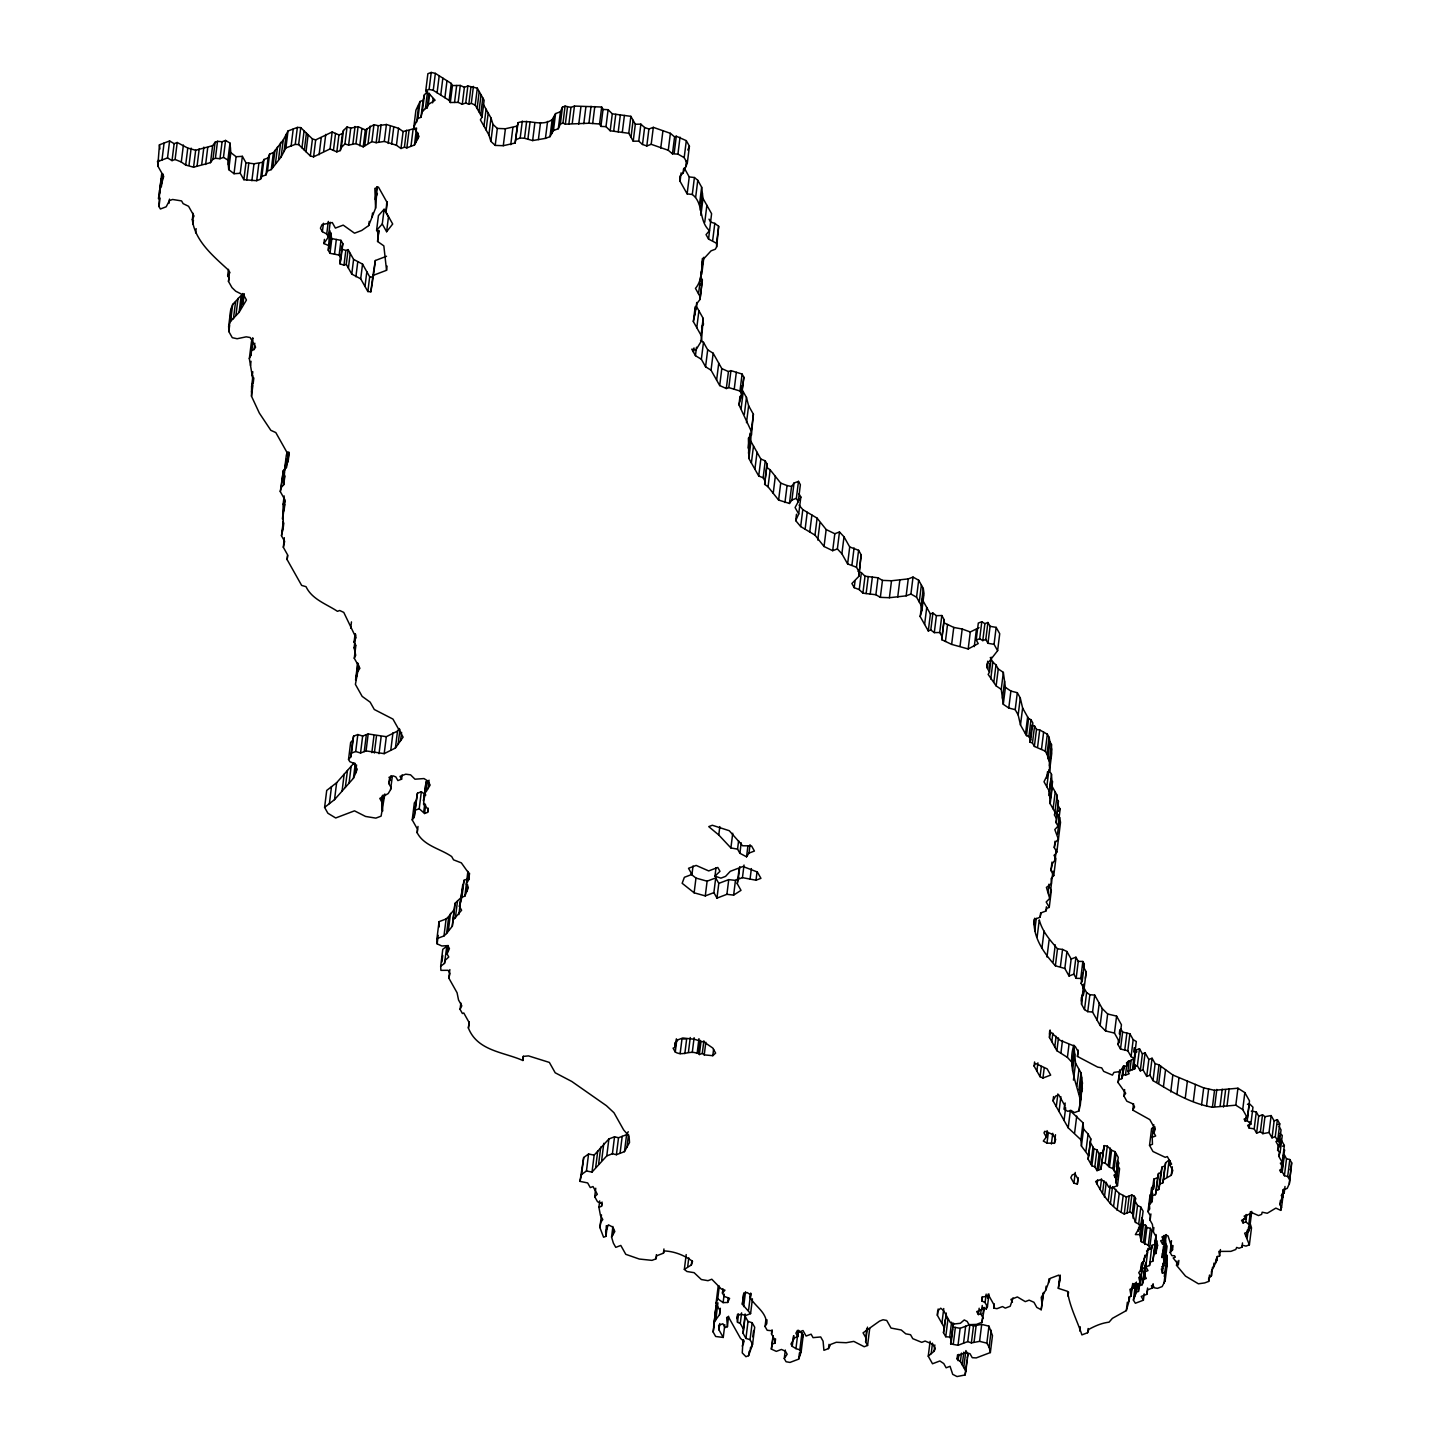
<?xml version="1.0" encoding="UTF-8"?>
<svg xmlns="http://www.w3.org/2000/svg" width="1449" height="1449" viewBox="0 0 1449 1449"><rect width="100%" height="100%" fill="white"/><g stroke="black" fill="none" stroke-linecap="round" stroke-linejoin="round"><path stroke-width="1.5" d="M743.065 1339.764L742.25 1352.895L745.945 1356.699L748.59 1355.684L752.592 1344.219L754.712 1327.248L752.158 1322.738L748.028 1321.434L745.184 1316.362L743.065 1333.315L745.927 1338.405L750.057 1339.691L752.592 1344.219M1059.907 1275.609L1058.331 1288.342L1067.515 1291.313C1069.616 1306.636 1077.132 1320.401 1081.896 1334.891L1087.601 1332.736L1088.851 1329.331C1095.607 1325.708 1101.602 1323.118 1109.065 1322.158L1112.397 1318.355L1126.308 1310.602L1129.169 1300.749L1128.898 1297.036L1131.108 1296.203L1129.93 1289.338L1133.589 1287.962L1132.484 1285.987L1134.332 1283.524L1137.61 1284.321L1140.2 1283.343L1138.805 1277.475L1140.961 1276.66L1138.751 1272.711L1141.848 1268.31L1144.112 1258.62L1147.499 1252.606L1146.612 1251.012L1149.727 1247.843L1148.296 1245.307L1141.269 1241.648L1139.693 1234.566L1135.364 1234.602L1138.679 1228.969L1140.979 1228.1L1138.697 1224.061L1135.436 1222.395L1132.267 1213.23L1129.749 1211.925L1124.243 1214.027C1110.749 1207.488 1102.58 1194.302 1095.643 1181.478L1100.932 1179.468L1106.42 1183.018L1108.811 1187.274L1111.908 1187.782L1117.469 1185.68L1115.676 1182.493L1116.527 1179.848L1113.919 1175.193L1116.128 1174.342L1112.904 1168.6L1109.481 1167.206L1111.582 1150.252L1107.308 1146.141L1104.21 1145.634L1100.95 1169.162L1097.002 1170.647L1094.828 1166.789L1091.858 1165.811L1088.108 1159.128L1088.652 1155.795L1081.425 1146.032L1080.9 1139.765L1068.203 1127.829L1053.006 1100.805L1055.633 1096.06L1058.784 1094.864L1064.562 1105.152L1064.345 1109.336L1067.786 1111.365L1070.72 1110.26L1074.524 1112.56L1079.088 1110.84L1082.403 1082.91L1081.008 1072.876L1075.556 1063.186L1073.854 1045.127C1067.641 1064.454 1075.991 1081.95 1080.284 1099.882M1080.284 1105.207L1082.403 1082.91M383.206 799.16L384.891 793.98L381.105 816.131L375.852 818.124L365.565 816.457L354.48 810.842L335.697 817.979L327.872 813.233L324.594 807.401L334.52 799.649L353.447 778.258L357.233 769.292L353.9 763.351L349.807 761.685L348.539 759.421L350.712 757.048L351.473 753.118L355.711 751.506L360.547 753.009L366.072 750.908L384.202 753.643L395.396 748.028L403.094 737.143L392.951 719.084L374.277 709.485L370.147 702.149L362.159 696.389L355.403 684.363L357.794 671.521L359.895 668.243L354.281 658.263L355.711 655.256L354.117 647.866L355.693 645.04L354.063 642.142L355.965 637.669L343.775 612.402L339.682 610.5L337.472 611.333C326.514 604.034 312.024 599.433 306.029 586.682L301.646 585.414L287.137 559.622L287.627 554.931L283.352 547.305L284.638 541.365L281.486 535.786L283.28 527.146L283.098 504.397L285.29 500.466L280.291 491.591L281.197 487.589L283.769 484.691L284.276 471.885L288.333 459.641L287.808 453.899L275.817 432.581L270.836 430.317L259.335 413.074L251.51 396.247L251.619 386.394L253.321 382.174L249.337 358.573L250.967 355.204L252.579 337.979M1144.167 1293.848L1143.388 1300.206L1135.346 1303.249L1133.408 1300.133L1136.233 1292.254L1138.479 1291.403L1138.389 1286.169L1142.21 1284.72L1143.678 1279.485L1146.304 1278.471L1144.728 1275.663L1145 1271.769L1148.006 1270.628L1145.905 1266.879L1149.546 1265.502L1149.836 1262.333L1152.824 1261.191L1153.965 1254.218L1156.048 1253.439L1157.135 1240.96M1071.735 1062.081L1067.406 1057.39L1056.882 1050.706L1049.474 1037.52L1049.619 1031.271L1060.07 1040.291L1075.23 1046.468L1078.038 1051.467L1077.458 1056.448L1097.654 1067.098L1101.693 1067.859L1103.667 1071.354L1112.434 1075.122L1113.955 1072.387L1120.005 1071.535L1122.848 1067.225L1127.775 1065.341L1128.3 1061.103M1069.036 975.992L1071.155 959.021L1075.937 957.209L1073.836 974.163L1069.036 975.992L1064.834 968.475L1055.379 965.795C1044.258 953.496 1032.63 937.358 1034.224 919.481L1040.092 917.253L1041.088 912.852L1045.852 911.041L1046.957 908.269L1049.239 907.4L1046.196 902.003L1049.674 898.452L1046.413 887.386L1051.358 883.799L1051.177 878.547L1053.767 875.558L1050.942 870.523L1052.391 863.604L1055.053 860.018L1054.691 854.982L1056.828 852.084L1054.274 847.556L1055.379 842.249L1058.422 839.297L1054.818 829.589L1058.024 826.093L1056.14 822.76L1058.386 801.297L1056.647 798.182L1057.082 795.247L1052.3 786.753L1051.485 774.327L1048.931 769.781L1046.812 786.735M1056.14 822.76L1058.386 801.297M1156.067 1249.436L1157.787 1245.325L1155.288 1240.887L1155.94 1236.432L1153.35 1231.831L1152.39 1224.351L1150.108 1220.293L1150.271 1215.693L1147.988 1211.654L1150.108 1194.682M357.523 667.409L357.668 663.099L355.566 680.07M743.065 1333.315L745.13 1313.971M1056.285 818.25L1054.528 815.135L1054.963 812.201L1050.181 803.706L1049.366 791.299L1044.005 781.754L1049.619 770.379L1049.348 761.449L1046.957 754.223L1045.236 751.143L1034.369 746.416L1032.449 742.993L1029.822 742.123L1030.728 739.932L1028.881 736.635L1026.472 735.603L1020.494 725.007L1018.176 714.955L1015.206 709.684L1008.776 708.018L1003.288 704.305L1001.241 689.362L996.133 685.884L988.164 674.437L989.468 672.064L986.932 667.554L986.932 664.366L997.618 650.692L994.05 644.352L987.964 643.284L990.084 626.312L987.928 622.49L984.885 623.65L981.788 621.748L978.31 623.07L976.209 640.023L978.22 643.591L968.186 648.953L951.631 644.388L941.778 639.697L942.049 636.636L939.713 632.507L934.297 632.633L930.783 629.989L928.284 630.949L920.187 616.549L921.908 610.518L921.166 605.392L916.565 597.205L910.914 594.036L906.15 595.847L889.396 597.712L880.34 597.35L875.884 594.742L862.898 593.166L859.257 589.616L854.222 587.678L851.903 583.53L858.804 576.394L861.141 554.822L858.605 550.294L849.712 546.961L844.006 536.8L839.478 531.964L834.805 533.739L826.165 529.537L817.109 518.144L802.8 509.613L799.051 505.14M861.141 554.822L858.804 576.394M523.379 1056.249L522.854 1060.487C503.546 1051.938 477.446 1051.032 468.389 1028.011L469.259 1022.759L463.771 1012.978L462.394 1013.485L460.076 1009.355L461.814 1005.805L458.536 999.973L457.069 992.746L448.81 978.057L450.005 973.601L448.158 970.305L440.913 970.359L440.677 966.248L444.499 963.404L445.024 960.47L448.773 956.992L447.071 953.967L449.444 948.57L447.813 945.636L441.8 945.98L437.163 943.86L436.928 938.608L443.974 935.945L446.6 933.482L452.305 926.237L452.885 920.332L461.597 910.244L459.405 906.368L461.923 897.257L464.857 896.134L468.353 887.73L466.306 884.107L468.752 879.615L469.295 874.001L461.343 862.861L453.537 859.837L451.671 856.54C440.315 848.661 423.941 845.872 417.203 832.795L417.421 829.118L412.222 819.899L414.342 802.927L416.28 800.409L417.439 793.219L421.333 791.752L425.843 794.994M1177.041 1261.083L1176.516 1265.321L1185.499 1276.098L1198.395 1283.796L1204.68 1282.926L1208.701 1281.405L1208.647 1278.634L1211.436 1275.772L1211.436 1271.461L1216.78 1260.539L1217.142 1256.863L1219.641 1255.921L1218.826 1251.429L1230.871 1251.356L1235.762 1249.509L1236.685 1247.426L1239.04 1248.259L1241.974 1247.154L1242.499 1245.271L1246.013 1246.104L1249.382 1244.818L1244.637 1233.19L1248.44 1231.741L1249.654 1228.335L1248.803 1224.369L1245.814 1221.887L1243.043 1222.938L1241.558 1220.293L1245.651 1218.754L1244.166 1216.109L1252.534 1212.94L1258.529 1215.566L1261.644 1214.389L1262.17 1212.197L1267.259 1213.266L1275.863 1208.104L1280.717 1210.368L1281.55 1207.506L1279.902 1204.59L1282.492 1197.635L1281.26 1195.443L1284.231 1192.853L1282.691 1190.118L1287.201 1188.397L1289.338 1183.67L1291.657 1162.822L1289.809 1159.526L1286.513 1158.765L1284.357 1154.889L1283.017 1155.396M1289.338 1183.67L1291.657 1162.822M801.116 1352.134L799.83 1349.852L795.936 1348.621L798.055 1331.649L801.949 1332.881L803.235 1335.181L801.116 1352.134L798.653 1359.144L789.995 1362.422L786.064 1361.734L784.271 1358.528L787.151 1354.235L785.449 1351.211L781.409 1349.454L776.32 1351.374L771.357 1349.091L772.208 1344.129L775.034 1343.06L774.78 1339.782L771.538 1334.04L771.864 1330.78L767.173 1330.273L765.054 1326.523L766.485 1324.078C766.666 1312.033 755.472 1306.907 750.347 1297.761L750.546 1294.7L747.086 1292.526L743.735 1293.794L742.341 1304.263L750.582 1313.645L745.891 1315.42L740.819 1314.297L737.776 1315.438L737.016 1318.427L737.505 1322.321L740.276 1323.444L743.283 1328.805M930.095 1341.357L928.248 1356.192L932.504 1363.763L939.894 1360.973L943.752 1363.563L946.143 1367.802L950.055 1366.316L952.717 1374.358L957.046 1376.55L965.088 1374.956L965.831 1371.225L960.415 1361.589L957.064 1358.927L959.039 1355.032L965.74 1352.497L970.015 1353.746L972.243 1357.695L976.228 1357.912L990.355 1352.551L989.124 1347.172L986.841 1343.132L979.578 1341.357L971.373 1342.915L967.769 1341.593L958.006 1345.288L950.635 1343.911L951.45 1340.09L949.729 1337.047L945.744 1336.739L943.48 1332.7L944.422 1327.882L937.376 1315.33L937.666 1311.037L940.709 1308.212L943.426 1310.349L950.109 1322.231L953.551 1324.042L960.343 1323.299L964.255 1319.948L967.189 1321.47L969.001 1324.676L976.463 1324.386L981.987 1322.285L984.487 1307.523M724.826 1324.712L723.232 1337.445L715.661 1336.485L713.18 1332.066L716.06 1305.404L717.925 1302.832L715.824 1319.785M715.444 1313.337L716.06 1305.404M839.478 531.964L837.377 548.917L832.686 550.692L824.046 546.49L814.99 535.116L800.681 526.567L795.7 520.608L798.707 513.997L795.084 507.548L798.254 501.68L800.373 484.709L798.49 481.376L794.034 483.06L791.933 500.014L789.451 503.455L778.602 500.05L768.042 486.792L764.655 484.364L764.945 480.996L763.152 477.79L758.715 475.997L748.843 458.427L748.409 438.214L751.379 435.207L751.27 431.204L738.954 404.832L741.779 394.2L739.968 391.013L728.811 387.589L726.311 388.531L719.7 385.561L711.042 370.183L705.572 366.778L701.352 359.261L695.448 355.675L691.789 349.173L695.955 349.897L701.497 340.841L701.062 335.299L693.346 321.587L697.078 303.312L700.03 299.418L702.348 279.892L700.664 276.886M700.03 299.418L702.348 279.892M723.232 1337.445L718.976 1329.874L718.65 1325.364L722.888 1323.752L725.025 1327.592L727.416 1326.686L726.673 1317.503L728.412 1316.851L740.475 1338.315L743.735 1341.303L742.268 1346.121M764.655 484.364L767.064 464.042L765.253 460.836L760.834 459.043L750.962 441.474L750.618 436.33L748.499 453.302M941.778 639.697L944.15 619.683L941.832 615.535L936.398 615.68L932.902 613.036L930.403 613.978L928.284 630.949M1155.559 1240.507L1154.944 1244.238L1151.955 1245.379L1151.665 1248.531L1148.006 1249.926M348.104 249.608L346.275 264.316L343.974 265.185L340.008 263.845L340.986 258.375L339.138 255.078L329.992 253.321L328.307 250.333L329.774 230.5L331.821 238.614L340.968 240.353L342.815 243.649L341.837 249.119L345.822 250.478L348.104 249.608L353.592 259.371L362.54 264.116L360.71 278.824L367.847 291.539L370.853 291.81L373.516 275.238L386.539 270.293L383.84 245.877L377.573 241.476L378.352 233.416L376.595 230.319L378.443 215.593L384.112 209.272L388.459 216.988L386.611 231.713L382.282 223.997L384.112 209.272M522.854 1060.487L523.234 1056.412L528.487 1055.886L549.37 1062.425L555.202 1072.785L571.794 1081.479L606.425 1105.696L613.978 1112.741L623.631 1129.894L629.065 1136.233L629.518 1142.5L624.465 1151.647L616.405 1154.708L612.42 1153.766L606.769 1155.904L592.025 1172.078L586.465 1170.973L581.574 1174.469L579.962 1181.37L587.66 1182.927L590.286 1187.582L593.003 1186.55L597.332 1194.266L594.706 1196.711L597.513 1201.71L601.933 1203.739L601.552 1206.274L598.908 1207.271L600.447 1215.439L602.784 1219.569L600.81 1222.213L599.904 1227.575L603.581 1237.229L605.972 1236.323L607.294 1225.727M460.945 897.656L454.986 903.379L454.406 909.284L448.719 916.529L446.093 918.974L439.047 921.655L436.928 938.608M713.959 1322.357L719.537 1314.641L719.99 1310.566L716.023 1303.52L718.143 1286.567M1284.357 1154.889L1282.238 1171.861L1280.916 1172.368L1279.648 1170.122L1282.111 1169.18L1282.383 1166.735L1280.373 1163.149L1282.238 1162.442L1278.797 1156.338L1279.34 1152.082M1284.231 1152.209L1284.502 1149.781L1282.111 1169.18M1127.775 1065.341L1126.453 1062.986L1134.205 1058.476L1131.089 1056.611L1127.811 1050.779L1120.512 1049.04L1117.976 1044.53L1119.334 1041.722L1114.462 1033.083L1105.551 1030.945L1100.135 1025.512L1092.564 1012.054L1087.746 1011.656L1084.504 1009.573L1081.552 1004.302L1081.316 997.727L1083.291 995.228L1084.051 988.707L1081.153 983.527L1082.475 972.931M1085.41 978.256L1086.17 971.754L1083.254 966.574L1084.341 964.11L1082.856 961.466L1078.273 961.357L1075.937 957.209M251.003 350.694L254.01 349.553L255.585 347.18L250.152 337.508L246.203 336.838L237.129 338.74L232.275 337.689L228.851 331.586L228.652 326.46L230.59 321.334L239.085 312.35L246.457 299.997L243.794 295.27L235.716 291.213L231.967 287.59L228.471 281.396L229.177 278.389L227.674 275.708L229.938 272.647L228.562 270.184C213.782 256.527 194.891 241.15 192.337 219.65L194.003 215.973L188.569 206.283L183.117 203.639L181.578 200.904L172.558 199.473L169.406 200.668L166.182 206.79L160.386 209L159.01 206.555L159.625 190.435L163.701 176.416L157.814 165.965L159.444 144.809L169.605 140.951L174.134 143.668L177.213 142.491L187.772 148.088L195.669 150.243L212.623 145.679L215.104 142.237L217.513 141.314L222.095 141.748L225.573 140.426L229.993 143.089L230.826 152.634L228.725 169.605L234.013 173.699L240.244 173.282L243.849 179.694L256.708 180.69L260.494 179.241L261.871 176.434L263.972 159.481L268.101 157.923L269.605 154.065L273.372 152.634L283.243 140.01L288.025 130.971L297.371 127.421L300.74 127.621L312.441 138.959L315.683 139.883L332.165 131.986L338.939 134.92L342.417 133.598L343.467 130.482L347.054 126.987L350.73 128.128L358.084 126.679L365.329 129.903L373.951 124.686L378.298 125.719L386.412 124.487L398.566 128.291L403.094 131.533L416.551 128.037L414.45 145.009L406.843 147.889L404.416 147.2L400.975 148.504L396.446 145.262L384.311 141.441L376.179 142.69L371.85 141.64L363.21 146.856L355.965 143.65L348.629 145.081L344.934 143.958L341.366 147.436L340.298 150.551L336.82 151.873L330.046 148.939L313.582 156.854L310.321 155.931L298.639 144.574L295.252 144.393L285.906 147.925L281.124 156.963L271.253 169.587L267.485 171.018L265.982 174.876L261.871 176.434M157.814 165.965L158.611 159.607M161.962 160.006L164.081 143.053M158.412 198.694L161.382 178.499M159.625 190.435L161.745 173.482L161.817 176.869M159.698 193.822L161.545 178.988M159.01 206.555L160.06 198.078M161.364 186.667L162.958 173.952M157.343 161.763L167.504 157.905L169.605 140.951M167.504 157.905L172.033 160.622L174.134 143.668M168.953 203.403L169.479 199.147M172.033 160.622L175.094 159.462L177.213 142.491M215.104 142.237L212.985 159.191L210.503 162.632L193.568 167.196L185.671 165.059L181.288 161.998L183.389 145.045M185.671 165.059L187.772 148.088M189.04 165.077L191.159 148.124M193.568 167.196L195.669 150.243M197.1 165.856L199.219 148.903M192.337 219.65L193.134 213.293M192.898 224.378L193.423 220.139M201.773 164.081L203.874 147.128M195.615 232.872L196.14 228.634M205.631 164.48L207.732 147.526M210.503 162.632L212.623 145.679M212.985 159.191L215.412 158.285L217.513 141.314M215.412 158.285L219.976 158.702L222.095 141.748M219.976 158.702L223.454 157.38L225.573 140.426M228.725 169.605L227.873 160.06L229.993 143.089M228.29 164.679L230.391 147.707M234.013 173.699L236.115 156.727L230.826 152.634M227.674 275.708L228.471 269.351M240.244 173.282L242.363 156.329L236.115 156.727M228.471 281.396L229.268 275.02M243.849 179.694L245.95 162.723L242.363 156.329M228.652 326.46L230.753 309.488L232.709 304.381L241.204 295.397L239.085 312.35M246.71 180.074L248.83 163.121M228.851 331.586L229.648 325.228M230.445 318.871L230.753 309.488M230.59 321.334L232.709 304.381M233.434 318.78L235.553 301.827M251.872 180.763L253.992 163.791L262.613 162.288L263.972 159.481M235.933 315.357L238.034 298.385M241.005 308.329L242.852 293.495M256.708 180.69L258.81 163.719M242.925 304.29L244.247 293.694M260.494 179.241L262.613 162.288M265.982 174.876L268.101 157.923M267.485 171.018L269.605 154.065M271.253 169.587L273.372 152.634M272.865 167.36L274.966 150.388M249.337 358.573L251.456 341.62L253.086 338.251M250.967 355.204L252.814 340.37M275.437 163.737L277.556 146.766M250.514 365.528L251.039 361.29M254.01 349.553L254.807 343.196M278.57 159.336L280.671 142.382M252.271 375.943L252.796 371.705M251.619 386.394L252.941 375.798M251.565 392.045L252.887 381.431M281.124 156.963L283.243 140.01M251.51 396.247L252.832 385.651M253.321 382.174L253.847 377.935M284.058 151.439L286.159 134.467M285.906 147.925L288.025 130.971M291.122 145.951L293.241 128.997M295.252 144.393L297.371 127.421M298.639 144.574L300.74 127.621M301.972 147.816L304.073 130.845M304.326 150.098L306.427 133.127M306.029 151.747L308.13 134.793M310.321 155.931L312.441 138.959M313.582 156.854L315.683 139.883M319.106 154.753L321.225 137.782M280.291 491.591L283.316 470.617L285.87 467.719L286.214 459.333L285.145 467.81M281.197 487.589L283.316 470.617M323.652 151.366L325.753 134.413M284.276 471.885L286.377 454.914L287.916 451.961M284.095 476.286L284.62 472.048M283.895 481.503L284.674 475.145M285.471 468.788L285.996 464.549M283.769 484.691L284.819 476.214M286.576 467.447L288.423 452.613M287.645 462.738L288.967 452.142M288.333 459.641L289.13 453.283M283.098 504.397L284.149 495.92M282.392 518.869L284.511 501.915M283.261 514.558L284.855 501.843M284.04 510.736L284.837 504.379M281.486 535.786L283.334 520.934M282.301 531.874L283.352 523.379M330.046 148.939L332.165 131.986M283.28 527.146L283.805 522.908M327.945 245.225L323.906 243.577L328.38 236.948L326.731 234.032L322.384 231.677L323.435 223.255M283.352 547.305L284.294 537.67M333.433 150.406L335.552 133.453M323.906 243.577L324.431 239.375M336.82 151.873L338.939 134.92M326.731 234.032L328.307 221.407M287.137 559.622L287.663 555.384M328.38 236.948L330.209 222.222M340.298 150.551L342.417 133.598M328.307 250.333L329.086 244.03M329.611 239.828L330.137 235.626M341.366 147.436L343.467 130.482M329.358 247.761L331.205 233.035M329.992 253.321L331.821 238.614M344.934 143.958L347.054 126.987M334.502 254.191L336.331 239.465M348.629 145.081L350.73 128.128M339.138 255.078L340.968 240.353M352.94 143.451L355.059 126.48M339.99 261.074L340.769 254.77M341.294 250.568L341.819 246.348M340.008 263.845L341.837 249.119M340.986 258.375L342.815 243.649M355.965 143.65L358.084 126.679M343.974 265.185L345.822 250.478M359.769 145.769L361.888 128.798M363.21 146.856L365.329 129.903M348.394 268.083L350.223 253.376M364.786 145.643L366.887 128.671M360.71 278.824L351.763 274.096L353.592 259.371M368.1 143.053L370.22 126.099M371.85 141.64L373.951 124.686M355.893 276.741L357.74 262.015M376.179 142.69L378.298 125.719M322.384 231.677L320.428 228.199L322.04 224.595L332.274 222.548L335.389 228.091L343.214 225.12L354.534 233.198L361.689 230.482L368.716 225.555L369.241 221.353M379.004 141.622L381.123 124.65M372.013 217.187L372.538 212.985M375.255 199.527L376.831 186.903M364.985 286.449L366.832 271.724M368.716 225.555L375.581 208.149L377.175 186.957M384.311 141.441L386.412 124.487M367.847 291.539L369.676 276.813L362.54 264.116M388.187 143.451L390.306 126.48M370.853 291.81L372.973 274.857M378.026 236.676L378.823 230.373M373.516 275.238L375.345 260.512L386.521 256.274M377.573 241.476L378.877 230.952M391.61 144.194L393.73 127.24M386.285 210.051L387.336 201.646M396.446 145.262L398.566 128.291M400.975 148.504L403.094 131.533M386.539 270.293L387.064 266.091M404.416 147.2L406.517 130.229M324.594 807.401L326.713 790.448L336.639 782.695L354.099 762.953M406.843 147.889L408.962 130.917M350.676 628.25L351.455 621.893M410.973 146.313L413.074 129.359M329.394 803.67L331.495 786.698M413.798 127.132L415.917 110.178L420.047 101.484L423.09 100.325L424.43 94.746L427.527 91.577L425.408 108.53L422.329 111.7L420.971 117.297L417.946 118.438L413.798 127.132L419.033 136.46L414.45 145.009M416.569 122.332L418.67 105.36M417.946 118.438L420.047 101.484M415.682 142.708L417.004 132.113M334.52 799.649L336.639 782.695M354.063 642.142L355.132 633.666M354.751 640.53L355.548 634.173M354.117 647.866L355.711 635.151M417.403 139.484L418.2 133.127M420.971 117.297L423.09 100.325M354.281 658.263L355.856 645.529M422.329 111.7L424.43 94.746M425.408 108.53L427.147 107.878L428.361 104.473L435.098 100.235L430.462 95.163L427.835 94.348L425.771 90.689L427.872 73.718L431.222 72.45L435.352 73.374L451.255 83.444L452.432 85.563L450.331 102.517L458.156 102.39L462.285 104.274L465.745 102.951L468.806 104.31L471.305 103.35L475.2 105.125L482.01 117.242L480.38 119.814L488.893 134.956L490.885 141.386L495.214 145.407L503.292 145.697L515.156 143.016L518.072 122.658C529.066 118.818 541.129 127.132 552.123 119.706L555.565 113.602L560.419 111.754L562.466 107.117L565.074 106.121L570.96 107.389L574.438 106.067L601.679 107.027L603.038 109.454L600.918 126.407L605.99 126.661L610.192 130.772L628.775 133.29L633.213 141.205L638.755 141.133L642.505 144.465L646.797 145.969L651.199 144.302L668.279 150.279L672.463 153.829L677.933 154.101L684.182 157.633L687.297 163.176L683.022 173.174L679.889 176.18L680.07 181.306L687.134 193.876L692.296 194.492C703.979 203.222 698.327 220.701 709.467 230.645L706.061 234.647L708.561 239.067L716.549 243.269L716.639 246.873L715.299 249.228L711.042 250.858L703.254 259.353C700.628 269.097 702.693 279.965 695.466 288.387L700.229 296.864M425.771 90.689L429.121 89.403L431.222 72.45M342.073 791.118L344.174 774.164M356.2 678.005L357.251 669.529M427.147 107.878L428.995 93.026M356.581 676.194L358.157 663.479M357.794 671.521L358.591 665.163M428.361 104.473L429.683 93.877M348.539 759.421L350.64 742.468L352.832 740.095L353.574 736.164L357.831 734.552L362.648 736.038L368.191 733.955L386.322 736.69L397.515 731.075L399.308 728.539M345.333 787.423L347.452 770.47M450.331 102.517L449.136 100.398L433.251 90.327L435.352 73.374M350.712 757.048L352.832 740.095M351.473 753.118L353.574 736.164M432.617 102.861L433.142 98.623M349.046 783.239L351.147 766.286M437.091 92.772L439.21 75.801M355.711 751.506L357.831 734.552M353.447 778.258L355.295 763.406M355.494 773.386L356.563 764.909M440.75 95.073L442.851 78.119M360.547 753.009L362.648 736.038M444.897 97.717L446.998 80.746M364.242 751.614L366.343 734.643M366.072 750.908L368.191 733.955M449.136 100.398L451.255 83.444M371.832 752.665L373.951 735.694M454.551 102.444L456.652 85.491M374.349 753.027L376.468 736.074M458.156 102.39L460.275 85.437L452.432 85.563M379.022 753.697L381.141 736.744M462.285 104.274L464.386 87.302L467.864 85.998L477.319 88.172L484.129 100.271L482.01 117.242M384.202 753.643L386.322 736.69M465.745 102.951L467.864 85.998M382.771 810.933L381.667 801.695L382.445 795.338M468.806 104.31L470.907 87.338M382.138 805.698L383.46 795.103M381.902 809.756L382.427 805.517M471.305 103.35L473.406 86.397M390.85 749.767L392.951 732.814M381.667 801.695L379.801 798.417L388.223 793.545L390.56 789.687L390.958 787.368L388.821 783.565L389.364 779.327M388.821 783.565L390.995 775.74M475.2 105.125L477.319 88.172M395.396 748.028L397.515 731.075M390.56 789.687L392.281 776.773M398.095 744.243L399.942 729.39M477.101 108.512L479.221 91.559M400.54 740.783L401.59 732.306M478.931 111.772L481.05 94.819M480.688 114.888L482.807 97.934M390.469 779.979L388.984 777.352L393.005 775.831L395.812 776.881L397.895 780.576L401.59 779.182L402.116 774.943M483.966 126.208L486.085 109.255M486.085 129.975L488.204 113.022M488.893 134.956L490.994 118.003L483.386 104.455M490.885 141.386L493.004 124.415L490.994 118.003M495.214 145.407L497.315 128.436L493.004 124.415M412.222 819.899L414.179 817.363L416.28 800.409M414.179 817.363L417.439 793.219M423.923 798.743L426.042 781.79L423.543 804.213L428.324 809.574L427.618 812.364L424.593 813.505L419.214 808.705L421.333 791.752M417.203 832.795L418 826.437M503.292 145.697L505.411 128.744L517.275 126.045L518.072 122.658M424.34 797.856L425.39 789.361M424.937 795.519L426.785 780.667M423.724 811.965L424.792 803.489M423.307 800.717L427.419 781.174M424.593 813.505L425.662 805.028M427.998 788.636L429.049 780.16M427.618 812.364L428.143 808.125M510.754 144.683L512.874 127.729M515.156 143.016L517.275 126.045M515.953 139.611L520.191 138.017L522.31 121.046M555.565 113.602L553.446 130.555L550.004 136.659L545.44 138.38L532.652 140.571L524.538 138.271L526.639 121.318M527.889 139.231L530.008 122.259M532.652 140.571L534.753 123.618M437.163 943.86L438.214 935.366M538.394 139.593L540.513 122.622M443.974 935.945L446.093 918.974M440.677 966.248L442.778 949.294L446.618 946.432M441.981 961.882L442.76 955.525M446.6 933.482L448.719 916.529M545.44 138.38L547.559 121.426M448.411 930.294L450.512 913.341M444.499 963.404L446.872 945.636M447.071 953.967L448.139 945.491M550.004 136.659L552.123 119.706M452.885 920.332L454.986 903.379M452.305 926.237L454.153 911.403M551.743 133.562L553.862 116.608M455.384 917.923L457.504 900.97M448.81 978.057L449.86 969.58M459.405 906.368L464.042 880.286L466.976 879.181M458.844 914.609L462.666 885.248M461.923 897.257L464.042 880.286M553.446 130.555L558.3 128.707L560.419 111.754M558.3 128.707L560.365 124.071L562.466 107.117M464.857 896.134L467.882 871.374M466.886 891.262L467.665 884.904M468.752 879.615L469.548 873.258M560.365 124.071L562.973 123.074L565.074 106.121M600.918 126.407L599.56 123.998L588.946 123.237L565.345 124.161L567.465 107.208M568.859 124.342L570.96 107.389M460.076 1009.355L460.854 1002.998M572.319 123.02L574.438 106.067M578.767 124.089L580.886 107.117M468.389 1028.011L469.186 1021.654M583.802 123.672L585.903 106.701M588.946 123.237L591.047 106.284M592.677 123.509L594.796 106.556M599.56 123.998L601.679 107.027M605.99 126.661L608.109 109.689L603.038 109.454M610.192 130.772L612.293 113.819L608.109 109.689M613.67 131.243L615.771 114.29M618.216 131.859L620.335 114.906M622.291 132.42L624.41 115.449M628.775 133.29L630.876 116.337L612.293 113.819M631.003 137.238L633.104 120.285M633.213 141.205L635.332 124.234L630.876 116.337M638.755 141.133L640.875 124.161L635.332 124.234M642.505 144.465L644.606 127.512L640.875 124.161M646.797 145.969L648.917 129.015L653.318 127.349L670.38 133.326L674.582 136.876L672.463 153.829M651.199 144.302L653.318 127.349M660.762 148.088L662.881 131.135M668.279 150.279L670.38 133.326M674.183 153.177L676.285 136.224L686.301 140.662L689.416 146.204L687.297 163.176M677.933 154.101L680.034 137.148M680.07 181.306L681.121 172.829M684.182 157.633L686.301 140.662M683.022 173.174L683.566 168.935M685.667 166.979L686.464 160.622M687.134 193.876L689.235 176.923L684.2 167.939M692.296 194.492L694.415 177.521L689.235 176.923M695.665 197.245L697.784 180.292L694.415 177.521M699.541 204.128L701.642 187.156L697.784 180.292M700.284 210.268L702.385 193.315M579.962 1181.37L583.693 1157.516L588.566 1154.002L594.144 1155.125L608.888 1138.95L614.521 1136.813L618.524 1137.737L626.584 1134.694L628.232 1131.705M700.899 215.394L703 198.441L701.642 187.156M581.574 1174.469L583.693 1157.516M586.465 1170.973L588.566 1154.002M704.757 222.277L706.877 205.305M693.346 321.587L695.194 306.753M694.614 315.357L695.683 306.88M695.955 308.836L696.734 302.479M701.678 264.66L702.457 258.302M698.545 293.857L701.352 271.253M702.149 264.895L702.674 260.657M701.733 270.003L703.055 259.407M701.787 274.223L703.888 257.252M693.473 352.161L693.999 347.923M696.788 327.709L698.907 310.738M592.025 1172.078L594.144 1155.125M708.561 239.067L711.586 213.691L703 198.441M695.448 355.675L696.498 347.199M595.666 1167.622L597.785 1150.651M712.691 240.335L714.81 223.381L710.662 222.095L709.014 219.161M701.062 335.299L703.163 318.345L696.317 306.156M598.636 1163.982L600.755 1147.01M594.706 1196.711L595.756 1188.234M701.497 340.841L703.163 318.345M701.352 359.261L703.471 342.308L700.519 340.515M601.679 1160.251L603.798 1143.297M716.549 243.269L718.668 226.316L714.81 223.381M716.639 246.873L718.668 226.316M598.908 1207.271L599.705 1200.913M606.769 1155.904L608.888 1138.95M705.572 366.778L707.692 349.825L703.471 342.308M601.552 1206.274L602.078 1202.036M599.904 1227.575L601.48 1214.842M612.42 1153.766L614.521 1136.813M711.042 370.183L713.162 353.23L707.692 349.825M605.972 1236.323L606.316 1225.655M616.405 1154.708L618.524 1137.737M620.063 1153.313L622.182 1136.36M716.621 380.109L718.74 363.156M719.32 1286.06L717.744 1298.775L723.123 1302.615L727.688 1302.452L729.59 1298.34L724.301 1296.42L722.417 1293.069L724.971 1290.171L721.403 1289.049L711.785 1279.232L707.981 1280.681L701.316 1279.521L694.107 1272.675L686.935 1271.497L684.345 1269.415L691.336 1264.959L692.531 1261.354C684.598 1255.377 674.51 1251.375 664.493 1250.958L663.425 1253.204L656.795 1255.722L655.89 1258.873L651.978 1260.358L639.281 1259.036L625.787 1254.327L620.806 1245.452L615.753 1247.354L613.362 1243.097L611.569 1237.066L612.891 1226.47M612.8 1234.965L613.597 1228.607M624.465 1151.647L626.584 1134.694M719.7 385.561L721.801 368.607L713.162 353.23M626.946 1147.173L628.522 1134.458M726.311 388.531L728.43 371.578L730.93 370.636L742.087 374.041L743.88 377.247L741.779 394.2M728.811 387.589L730.93 370.636M734.226 389.238L736.327 372.284M739.968 391.013L742.087 374.041M738.954 404.832L740.004 396.338M740.077 400.558L740.62 396.32M741.145 392.081L741.924 385.724M741.037 396.99L743.88 377.247M741.109 408.672L743.228 391.701M744.333 414.414L746.452 397.443L741.055 387.861M746.489 422.691L748.608 405.738L746.452 397.443M690.829 874.001L695.973 878.076L707.112 881.191L715.715 877.913L713.886 892.638L705.283 895.899L694.125 892.801L682.153 883.292L684.381 877.297L691.97 874.417L693.02 865.995M748.155 448.067L750.002 433.215M749.097 443.34L750.165 434.863M751.27 431.204L753.389 414.251L748.608 405.738M694.125 892.801L695.973 878.076M700.012 1040.273L698.436 1052.898L697.132 1053.387C689.76 1049.909 682.37 1056.538 675.27 1052.028L673.079 1048.152L675.27 1047.319L676.303 1038.915M751.379 435.207L753.389 414.251M748.843 458.427L750.962 441.474M675.27 1052.028L676.846 1039.422M751.379 462.955L753.498 445.984M680.124 1053.749L681.972 1039.024L686.663 1038.897L684.834 1053.622M655.89 1258.873L656.415 1254.635M754.911 469.222L757.03 452.269M705.283 895.899L707.112 881.191M758.715 475.997L760.834 459.043M663.425 1253.204L663.95 1248.966M688.42 1052.264L690.249 1037.538M763.152 477.79L765.253 460.836M750.039 844.695L748.988 853.099L746.561 856.812L739.896 853.298L737.559 849.15L730.894 847.937L718.776 834.986L719.827 826.582M692.278 1052.409L694.107 1037.701M713.886 892.638L716.965 898.108L726.909 894.323L733.629 895.12L741 890.356L737.251 883.673L738.229 879.271L742.449 877.659L755.998 880.213L760.942 878.348L757.374 872.008L742.975 866.502L730.278 871.32L725.569 876.373L720.896 878.148L714.973 876.156L716.023 867.752M764.945 480.996L767.064 464.042M697.132 1053.387L698.961 1038.679M716.965 898.108L718.795 883.383L715.715 877.913M768.042 486.792L770.162 469.82L766.775 467.393M675.27 1047.319L674.727 1043.026L678.313 1039.676L682.751 1037.991L694.18 1039.223L704.341 1042.229L712.763 1048.025L715.625 1053.097L712.799 1055.687L704.25 1054.872L702.294 1053.441L699.36 1054.546L700.936 1041.94M702.294 1053.441L703.87 1040.817M773.223 493.294L775.324 476.323M704.25 1054.872L705.826 1042.248M730.894 847.937L732.741 833.211M726.909 894.323L728.738 879.615L735.458 880.394L739.153 878.022M778.602 500.05L780.703 483.097L770.162 469.82M684.345 1269.415L686.192 1254.58M737.559 849.15L738.61 840.746M712.799 1055.687L713.578 1049.366M733.629 895.12L735.458 880.394M687.732 1266.335L688.8 1257.859M739.896 853.298L741.2 842.775M737.251 883.673L739.081 868.947M784.941 502.531L787.061 485.56L780.703 483.097M738.229 879.271L739.787 866.647M691.336 1264.959L691.861 1260.721M742.449 877.659L744.025 865.035M789.451 503.455L791.552 486.502L794.034 483.06M746.561 856.812L747.865 846.288M798.254 501.68L796.37 498.329L798.49 481.376M750.057 879.09L751.379 868.585M795.7 520.608L796.479 514.25M798.707 513.997L800.826 497.043L799.015 493.819M755.998 880.213L757.048 871.809M800.681 526.567L802.8 509.613M805.119 529.211L807.238 512.258M809.756 531.982L811.875 515.029M713.614 1326.759L715.715 1309.805M713.18 1332.066L715.027 1317.232M814.99 535.116L817.109 518.144M719.537 1314.641L720.334 1308.284M722.417 1293.069L722.942 1288.831M718.976 1329.874L719.773 1323.517M817.761 540.042L819.88 523.089M723.123 1302.615L724.174 1294.12M727.688 1302.452L728.213 1298.213M824.046 546.49L826.165 529.537M727.416 1326.686L728.557 1316.235M737.016 1318.427L737.541 1314.189M832.686 550.692L834.805 533.739M737.505 1322.321L738.555 1313.845M742.341 1304.263L743.79 1292.925M740.276 1323.444L741.598 1312.848M743.663 1306.6L745.511 1291.765M743.319 1344.418L743.844 1340.18M859.04 571.794L856.486 567.247L847.611 563.933L841.887 553.753L844.006 536.8M748.59 1310.095L750.691 1293.142M750.347 1297.761L750.872 1293.522M745.927 1338.405L748.028 1321.434M750.582 1313.645L752.429 1298.811M750.057 1339.691L752.158 1322.738M748.59 1355.684L749.115 1351.446M847.611 563.933L849.712 546.961M750.039 1351.5L750.564 1347.262M751.47 1347.425L751.995 1343.187M752.792 1336.829L753.589 1330.472M851.958 564.929L854.077 547.976M856.486 567.247L858.605 550.294M854.222 587.678L855.019 581.321M765.054 1326.523L765.851 1320.148M766.485 1324.078L767.028 1319.84M859.257 589.616L861.358 572.645L858.007 571.359M862.898 593.166L865.017 576.195L861.358 572.645M771.538 1334.04L772.063 1329.802M771.357 1349.091L772.951 1336.358M772.208 1344.129L773.259 1335.652M866.14 593.547L868.259 576.593M775.034 1343.06L775.559 1338.822M870.233 594.054L872.352 577.1M875.884 594.742L877.985 577.789L865.017 576.195M784.271 1358.528L785.322 1350.051M880.34 597.35L882.459 580.379L877.985 577.789M795.936 1348.621L792.241 1346.338L793.563 1335.743M793.273 1340.035L793.798 1335.797M889.396 597.712L891.515 580.759L908.251 578.894L913.033 577.082L918.684 580.252L923.285 588.439L924.009 593.565L921.908 610.518M792.241 1346.338L790.937 1344.002L794.541 1337.862L797.801 1336.63L798.598 1330.273M798.653 1359.144L799.45 1352.786M799.83 1349.852L801.949 1332.881M799.92 1355.558L801.243 1344.944M897.692 597.278L899.811 580.324M906.15 595.847L908.251 578.894M910.914 594.036L913.033 577.082M916.565 597.205L918.684 580.252M919.264 602.005L921.383 585.052M797.801 1336.63L795.899 1333.243L797.421 1330.399L800.283 1331.577L803 1330.544L806.097 1336.05L811.096 1334.167L813.052 1337.644L820.695 1336.956L823.086 1341.194L823.92 1350.323L828.484 1348.602L829.009 1344.364M921.166 605.392L923.285 588.439M920.187 616.549L921.51 605.954M924.625 624.41L926.726 607.457M930.783 629.989L932.902 613.036M934.297 632.633L936.398 615.68M939.713 632.507L941.832 615.535M942.049 636.636L944.15 619.683M945.418 641.436L947.537 624.483M951.631 644.388L953.75 627.435L943.879 622.744M828.484 1348.602L830.639 1344.437L836.272 1342.281L846.18 1342.716L853.805 1341.394L864.22 1346.737L867.589 1345.451L865.633 1341.973L866.665 1328.878M865.633 1341.973L867.48 1327.139M867.589 1345.451L869.708 1328.498M960.071 645.982L962.19 629.029L953.75 627.435M968.186 648.953L970.287 631.981L979.017 627.652M974.271 646.634L976.372 629.681M976.209 640.023L979.687 638.719L981.788 621.748M979.687 638.719L982.766 640.621L984.885 623.65M987.964 643.284L985.809 639.462L987.928 622.49M986.932 667.554L987.729 661.197M988.942 668.08L989.486 663.841M989.468 672.064L991.315 657.23M994.05 644.352L996.151 627.381L990.084 626.312M990.754 679.056L992.855 662.102L990.265 657.484M993.869 681.881L995.988 664.91L992.855 662.102M997.618 650.692L999.719 633.738L996.151 627.381M996.133 685.884L998.252 668.931L995.988 664.91M1001.241 689.362L1003.342 672.39L998.252 668.931M1002.454 698.273L1004.574 681.302M1003.288 704.305L1005.407 687.351L1003.342 672.39M1008.776 708.018L1010.895 691.064L1005.407 687.351M931.182 1353.71L932.504 1343.114M937.376 1315.33L938.173 1308.972M928.248 1356.192L934.044 1351.301L934.84 1344.944M1015.206 709.684L1017.325 692.713L1010.895 691.064M941.904 1323.39L943.752 1308.556M1018.176 714.955L1020.277 697.983L1017.325 692.713M943.48 1332.7L945.056 1319.985M944.422 1327.882L946.288 1313.029M1020.494 725.007L1022.614 708.036L1020.277 697.983M945.744 1336.739L947.863 1319.785L946.342 1317.087M949.729 1337.047L951.576 1322.194M1025.512 733.918L1027.631 716.947M950.635 1343.911L952.482 1329.059M1026.472 735.603L1028.573 718.65L1022.614 708.036M951.45 1340.09L953.569 1323.136L952.754 1326.94L960.126 1328.335L969.888 1324.621L973.493 1325.944L981.697 1324.386L988.961 1326.179L992.474 1335.598L990.355 1352.551M953.243 1344.4L955.362 1327.447M1028.881 736.635L1031 719.682L1028.573 718.65M1029.822 742.123L1031.942 725.17L1034.568 726.021L1036.488 729.463L1034.369 746.416M1030.728 739.932L1032.847 722.96L1031 719.682M1032.449 742.993L1034.568 726.021M958.006 1345.288L960.126 1328.335M957.064 1358.927L957.59 1354.688M958.061 1360.702L958.858 1354.344M960.415 1361.589L961.466 1353.094M963.549 1343.187L965.65 1326.233M1037.611 746.923L1039.712 729.952L1036.488 729.463M962.245 1364.849L963.839 1352.134M963.766 1367.548L965.885 1350.595L967.95 1354.272L965.831 1371.225M1041.523 749.079L1043.624 732.125M967.769 1341.593L969.888 1324.621M965.088 1374.956L966.936 1360.104M971.373 1342.915L973.493 1325.944M1045.236 751.143L1047.337 734.19L1039.712 729.952M1046.957 754.223L1049.076 737.269L1047.337 734.19M974.09 1341.883L976.209 1324.911M981.208 1309.479L980.683 1313.718L978.383 1314.587L979.162 1308.23M1047.862 758.823L1049.982 741.852L1049.076 737.269M1046.776 777.986L1047.555 771.629M978.383 1314.587L976.698 1311.599L981.716 1309.697L982.82 1307.559L986.262 1308.954L987.421 1306.744L985.085 1302.597L981.734 1300.858L982.259 1296.62M1049.348 761.449L1051.467 744.496L1049.982 741.852M981.716 1309.697L982.241 1305.458M1049.474 765.76L1051.594 748.807M1049.619 770.379L1051.739 753.426L1051.467 744.496M979.578 1341.357L981.697 1324.386M981.987 1322.285L982.513 1318.047M983.038 1313.808L983.835 1307.451M985.085 1302.597L986.153 1294.12M1049.366 791.299L1051.485 774.327M1048.877 795.573L1050.996 778.602M1033.916 924.589L1034.695 918.231M986.262 1308.954L986.787 1304.716M987.584 1298.358L988.109 1294.12M1050.471 798.381L1052.59 781.428M987.421 1306.744L988.997 1294.029M1050.181 803.706L1052.3 786.753M1034.695 931.055L1036.289 918.34M1037.158 936.833L1039.277 919.861C1042.32 931.635 1050.108 940.202 1057.498 948.823L1055.379 965.795M1053.097 808.886L1055.216 791.933M986.841 1343.132L988.961 1326.179M1040.092 917.253L1040.617 913.015M1054.528 815.135L1057.082 795.247M1012.996 1297.887L1010.225 1306.255L1005.298 1308.121L1002.509 1306.581L996.966 1308.682L993.76 1308.103L994.286 1303.865M989.124 1347.172L991.225 1330.218M1047.953 892.62L1049.004 884.144M1045.852 911.041L1046.395 906.802M1050.942 870.523L1051.992 862.046M1041.94 948.081L1044.059 931.109M1054.274 847.556L1055.071 841.199M1058.024 826.093L1060.143 809.14L1058.259 805.807M1049.674 898.452L1052.934 871.066M1057.48 834.298L1059.581 817.345L1057.824 814.211M1055.053 860.018L1056.375 849.422M1049.239 907.4L1051.34 890.447L1049.33 886.842M1053.767 875.558L1055.886 858.605L1054.003 855.236M1056.828 852.084L1060.523 822.344L1059.581 817.345M1046.975 957.01L1049.094 940.057M1034.079 1066.066L1035.673 1063.475L1047.174 1068.891L1050.67 1075.104L1042.954 1078.02L1040.056 1076.698L1034.079 1066.066L1034.586 1061.954M1036.886 1071.065L1037.901 1062.823M1053.151 961.828L1055.27 944.857M1040.056 1076.698L1041.342 1066.41M1042.954 1078.02L1044.24 1067.732M1049.547 1034.242L1050.09 1030.004M1049.474 1037.52L1050.271 1031.163M1060.433 966.392L1062.552 949.421L1057.498 948.823M1051.811 1041.686L1052.862 1033.209M1054.763 1046.939L1056.086 1036.343M1064.834 968.475L1066.935 951.522L1062.552 949.421M1056.882 1050.706L1058.476 1037.991M1046.323 1137.048L1043.986 1132.901L1044.765 1131.307L1052.898 1134.458L1055.687 1139.403L1054.419 1143.315L1047.011 1143.116L1043.316 1141.051L1046.323 1137.048L1047.12 1130.6M1047.011 1143.116L1048.351 1132.375M1053.006 1100.805L1053.55 1096.567M1060.885 1053.26L1062.479 1040.527M1051.394 1144.022L1052.735 1133.281M1056.285 1106.638L1057.879 1093.923M1054.419 1143.315L1055.488 1134.712M1059.02 1111.492L1060.867 1096.658M1081.153 983.527L1082.222 981.064L1080.755 978.437L1076.154 978.31L1078.273 961.357M1067.406 1057.39L1068.982 1044.675M1064.345 1109.336L1065.142 1102.979M1080.755 978.437L1082.856 961.466M1064.073 1120.475L1065.649 1107.761M1012.453 1302.126L1010.931 1299.409L1017.397 1296.946L1025.276 1301.619L1029.134 1300.151L1033.934 1302.271L1036.814 1307.415L1041.197 1309.751L1043.298 1292.798M1082.222 981.064L1084.341 964.11M1041.197 1309.751L1043.678 1292.399M1072.079 1065.667L1074.198 1048.714M1072.568 1070.902L1074.687 1053.948M1042.085 1305.132L1041.251 1297.326L1045.617 1290.389L1046.142 1286.151M1081.443 1001.132L1082.222 994.757M1083.019 988.399L1083.544 984.161L1081.552 1004.302M1083.291 995.228L1086.17 971.754M1073.437 1080.139L1075.556 1063.186M1048.442 1283.071L1048.967 1278.833M1068.203 1127.829L1070.304 1110.858L1083.019 1122.794L1083.544 1129.061L1081.425 1146.032M1077.458 1056.448L1078.255 1050.09M1084.504 1009.573L1086.623 992.619L1083.653 987.349M1076.879 1086.261L1078.998 1069.308M1087.746 1011.656L1089.865 994.702L1086.623 992.619M1078.889 1089.847L1081.008 1072.876M1074.597 1133.046L1076.716 1116.092M1079.487 1094.14L1081.606 1077.187M1079.088 1110.84L1081.208 1093.868M1092.564 1012.054L1094.683 995.101L1089.865 994.702M1059.219 1283.597L1060.27 1275.12M1073.926 1183.181L1070.811 1177.639L1072.206 1174.94L1075.049 1173.871L1078.002 1179.124L1077.332 1184.087L1073.926 1183.181L1075.267 1172.44M1080.9 1139.765L1083.019 1122.794M1097.11 1020.15L1099.23 1003.179M1077.332 1184.087L1078.147 1177.639M1100.135 1025.512L1102.254 1008.558L1094.683 995.101M1068.022 1296.239L1068.547 1292.001M1085.953 1150.995L1088.072 1134.024L1083.544 1129.061M1088.108 1159.128L1090.753 1138.823L1088.072 1134.024M1088.652 1155.795L1090.753 1138.823M1105.551 1030.945L1107.652 1013.992L1102.254 1008.558M1090.862 1164.018L1092.981 1147.065M1091.858 1165.811L1093.977 1148.858L1090.228 1142.174M1094.828 1166.789L1096.947 1149.836L1093.977 1148.858M1097.002 1170.647L1099.121 1153.694L1096.947 1149.836M1114.462 1033.083L1116.581 1016.111L1107.652 1013.992M1098.523 1170.068L1100.642 1153.114M1097.074 1184.014L1097.599 1179.776M1079.722 1331.033L1080.248 1326.795M1100.95 1169.162L1103.685 1148.568M1117.976 1044.53L1118.519 1040.291M1119.298 1033.934L1119.823 1029.696M1100.208 1189.557L1101.53 1178.961M1119.334 1041.722L1121.435 1024.751L1116.581 1016.111M1109.481 1167.206L1105.207 1163.094L1107.308 1146.141M1102.472 1193.614L1104.066 1180.899M1120.512 1049.04L1122.631 1032.086L1120.946 1029.08M1147.988 1211.654L1149.727 1208.883L1149.419 1204.771L1152.046 1201.656L1151.665 1196.113L1155.469 1194.664L1156.356 1190.462L1158.729 1189.557L1159.943 1183.942L1162.841 1182.837L1163.511 1179.74L1171.245 1175.266L1172.802 1170.375L1169.723 1164.887L1171.589 1164.181L1167.296 1156.556L1165.268 1157.334L1152.969 1151.502L1149.528 1145.38L1152.462 1144.275L1152.19 1137.284L1155.668 1135.98L1153.965 1132.973L1155.161 1129.133L1149.818 1119.624L1132.774 1110.097L1134.603 1106.909L1132.864 1103.848L1126.833 1101.204L1123.881 1095.933L1125.692 1093.343L1118.103 1082.584L1119.697 1069.869M1108.25 1165.032L1110.369 1148.079M1087.601 1332.736L1088.127 1328.498M1104.428 1197.091L1106.275 1182.257M1118.103 1082.584L1120.312 1071.119M1124.75 1050.054L1126.869 1033.083M1119.262 1079.596L1121.798 1078.636L1123.392 1065.921M1122.468 1076.915L1123.79 1066.301M1121.798 1078.636L1124.46 1066.011M1108.322 1200.152L1110.169 1185.318M1112.904 1168.6L1115.024 1151.647L1111.582 1150.252M1127.811 1050.779L1129.912 1033.807L1122.631 1032.086M1123.41 1074.506L1125.475 1075.14L1127.068 1062.425M1113.955 1170.484L1116.074 1153.531M1110.387 1203.829L1112.488 1186.876L1119.226 1193.36L1126.362 1197.055L1131.868 1194.972L1134.386 1196.276L1135.545 1198.341L1133.046 1218.138M1123.881 1095.933L1124.659 1089.576M1125.475 1075.14L1129.169 1073.745L1127.865 1071.427L1129.188 1060.831M1115.187 1177.457L1115.984 1171.1M1116.509 1166.862L1117.306 1160.504L1118.646 1162.877L1116.527 1179.848M1116.128 1174.342L1118.248 1157.389L1115.024 1151.647M1131.089 1056.611L1133.19 1039.658L1129.912 1033.807M1115.676 1182.493L1117.523 1167.64M1129.894 1070.666L1131.216 1060.052M1113.593 1206.274L1115.712 1189.321M1133.716 1051.92L1134.241 1047.681M1117.469 1185.68L1119.57 1168.709L1117.777 1165.521L1118.646 1162.877M1132.394 1069.706L1133.716 1059.11M1134.205 1058.476L1136.306 1041.523L1133.19 1039.658M1127.865 1071.427L1134.784 1068.801L1133.806 1067.062L1135.907 1050.09L1139.494 1048.732L1142.392 1053.894L1140.272 1070.847L1142.989 1069.815L1145.108 1052.862L1142.392 1053.894M1117.107 1210.313L1119.226 1193.36M1134.784 1068.801L1135.31 1064.562M1140.272 1070.847L1137.374 1065.703L1139.494 1048.732M1132.774 1110.097L1133.571 1103.721M1121.091 1212.378L1123.21 1195.425M1124.243 1214.027L1126.362 1197.055M1127.087 1212.94L1129.206 1195.986M1129.749 1211.925L1131.868 1194.972M1148.822 1059.473L1152.082 1058.241L1149.963 1075.212L1146.72 1076.444L1148.822 1059.473L1145.108 1052.862M1132.267 1213.23L1134.386 1196.276M1135.436 1222.395L1137.537 1205.441L1135.147 1201.185L1135.545 1198.341M1247.444 1104.337L1249.328 1103.631L1247.209 1120.584L1245.325 1121.309L1244.093 1119.099L1247.372 1117.849L1242.717 1109.572L1235.816 1105.189L1212.415 1107.253C1190.643 1103.468 1171.372 1091.677 1153.006 1080.61L1155.125 1063.638L1152.082 1058.241M1126.308 1310.602L1127.376 1302.126M1129.169 1300.749L1129.695 1296.493M1138.697 1224.061L1140.816 1207.089L1137.537 1205.441M1138.244 1231.288L1138.769 1227.049M1156.9 1081.878L1159.001 1064.906L1155.125 1063.638M1131.252 1291.693L1131.778 1287.455M1149.528 1145.38L1151.629 1128.427L1154.563 1127.322M1131.108 1296.203L1132.701 1283.488M1139.693 1234.566L1141.812 1217.595L1143.388 1224.695L1141.269 1241.648M1140.979 1228.1L1143.098 1211.147L1140.816 1207.089M1152.19 1137.284L1153.766 1124.569M1158.765 1083.236L1160.866 1066.283M1133.589 1287.962L1134.114 1283.723M1153.404 1133.027L1154.201 1126.67M1140.979 1236.83L1143.08 1219.859M1153.965 1132.973L1154.762 1126.598M1133.408 1300.133L1135.527 1283.162M1134.567 1296.927L1136.414 1282.075M1135.4 1294.591L1136.722 1283.995M1136.233 1292.254L1137.284 1283.778M1143.515 1242.173L1145.616 1225.22L1143.388 1224.695M1140.635 1270.03L1141.432 1263.673M1163.438 1086.641L1165.557 1069.688M1138.443 1289.465L1139.24 1283.108M1138.479 1291.403L1139.53 1282.926M1139.965 1279.539L1140.508 1275.301M1141.033 1271.063L1142.084 1262.586L1142.319 1266.372M1149.419 1204.771L1151.538 1187.818L1154.147 1184.702L1153.784 1179.16L1157.588 1177.711L1158.476 1173.491L1160.848 1172.603L1162.062 1166.988L1164.96 1165.884L1165.63 1162.786L1169.126 1159.906L1167.006 1176.878M1140.2 1283.343L1142.808 1261.807M1144.782 1244.437L1146.884 1227.484L1145.616 1225.22M1140.073 1285.535L1142.192 1268.581M1150.506 1202.525L1151.303 1196.168M1151.665 1196.113L1153.784 1179.16M1144.058 1261.59L1144.855 1255.232M1151.919 1199.718L1152.698 1193.36M1153.223 1189.104L1154.02 1182.746M1152.046 1201.656L1152.571 1197.417M1153.621 1188.941L1154.147 1184.702M1150.108 1220.293L1150.904 1213.936M1142.21 1284.72L1145.779 1262.514L1143.678 1279.485M1142.736 1282.836L1144.855 1265.883M1148.296 1245.307L1150.415 1228.335L1146.884 1227.484M1144.728 1275.663L1148.043 1248.368M1155.469 1194.664L1157.588 1177.711M1156.356 1190.462L1158.476 1173.491M1149.727 1247.843L1151.828 1230.889L1150.415 1228.335M1170.738 1091.966L1172.839 1075.013L1159.001 1064.906M1153.35 1231.831L1153.875 1227.575M1158.729 1189.557L1160.848 1172.603M1149.546 1265.502L1151.955 1245.379M1159.943 1183.942L1162.062 1166.988M1143.388 1300.206L1141.269 1296.438L1146.793 1294.337L1147.59 1287.98M1152.824 1261.191L1156.085 1234.53M1153.965 1254.218L1156.085 1237.265M1162.841 1182.837L1164.96 1165.884M1163.511 1179.74L1165.63 1162.786M1156.048 1253.439L1157.099 1244.963M1146.793 1294.337L1147.68 1289.809L1152.607 1287.944L1153.132 1283.687M1176.896 1094.538L1179.015 1077.585M1169.723 1164.887L1170.249 1160.649M1165.195 1235.273L1164.145 1243.767L1162.641 1244.329L1163.692 1235.852M1171.245 1175.266L1172.295 1166.789M1162.641 1244.329L1160.649 1240.761L1163.456 1239.692L1164 1235.454M1166.246 1234.566L1163.293 1256.881L1161.772 1257.46L1162.297 1253.222M1161.772 1257.46L1163.855 1254.454L1162.75 1252.461L1163.529 1246.104M1164.362 1243.351L1164.887 1239.094M1164.163 1247.734L1165.485 1237.138M1152.607 1287.944L1151.394 1285.77L1152.915 1285.191L1154.382 1287.817L1157.479 1288.36L1162.152 1286.585L1165.141 1280.862L1164.905 1272.313L1162.442 1273.254L1163.547 1262.115M1162.442 1273.254L1161.374 1268.998L1162.75 1268.473L1161.754 1266.716L1163.819 1265.937L1162.714 1263.963L1164.942 1263.111L1163.873 1261.191L1165.992 1244.238L1165.413 1239.927L1163.891 1240.507M1163.819 1265.937L1165.141 1255.323M1185.264 1098.034L1187.383 1081.081M1164.942 1263.111L1167.061 1246.14L1165.992 1244.238M1164.308 1276.569L1167.025 1255.359L1164.543 1256.301M1164.036 1282.981L1164.833 1276.623M1165.612 1270.266L1167.26 1263.89L1167.025 1255.359M1165.141 1280.862L1167.26 1263.89M1176.516 1265.321L1178.345 1264.633L1173.183 1257.967L1175.338 1257.152L1174.541 1255.74L1171.879 1255.649L1170.194 1252.624L1171.48 1240.688M1171.082 1251.556L1171.879 1245.198M1170.194 1252.624L1172.513 1249.835L1173.038 1245.597M1193.306 1101.403L1195.425 1084.432M1178.345 1264.633L1178.87 1260.395M1201.565 1104.844L1203.684 1087.891L1172.839 1075.013M1206.528 1105.949L1208.629 1088.996M1212.415 1107.253L1214.534 1090.3L1237.935 1088.217L1244.836 1092.618L1249.491 1100.896L1247.372 1117.849M1214.697 1106.402L1216.816 1089.431M1220.094 1106.13L1222.213 1089.177M1223.463 1107.072L1225.582 1090.101M1227.049 1105.714L1229.169 1088.742M1208.701 1281.405L1209.498 1275.048M1211.436 1275.772L1212.505 1267.295M1213.447 1267.35L1213.972 1263.111M1215.421 1263.329L1215.946 1259.09M1235.816 1105.189L1237.935 1088.217M1216.78 1260.539L1217.323 1256.301M1219.641 1255.921L1220.438 1249.563M1242.717 1109.572L1244.836 1092.618M1245.325 1121.309L1245.868 1117.052M1272.023 1137.845L1274.124 1120.874L1277.384 1119.642L1275.265 1136.614L1272.023 1137.845L1269.034 1132.52L1262.822 1133.661L1260.413 1131.723L1256.609 1133.154L1254.182 1128.843L1249.165 1128.101L1249.944 1121.743M1249.165 1128.101L1247.625 1125.366L1250.849 1124.152L1252.968 1107.181L1249.328 1103.631M1254.182 1128.843L1256.301 1111.89L1251.266 1111.148M1243.043 1222.938L1243.568 1218.7M1241.974 1247.154L1242.499 1242.916M1245.651 1218.754L1246.176 1214.516M1245.814 1221.887L1246.611 1215.53M1256.609 1133.154L1258.71 1116.201L1256.301 1111.89M1246.484 1236.486L1247.281 1230.129M1248.803 1224.369L1250.396 1211.654M1247.227 1237.79L1248.549 1227.194M1260.413 1131.723L1262.514 1114.752L1258.71 1116.201M1248.44 1231.741L1248.966 1227.502M1249.763 1221.145L1250.559 1214.787M1249.654 1228.335L1251.755 1211.382M1262.822 1133.661L1264.941 1116.69L1262.514 1114.752M1249.382 1244.818L1251.501 1227.864L1249.889 1222.594M1269.034 1132.52L1271.135 1115.567L1264.941 1116.69M1278.797 1156.338L1280.155 1152.335L1277.62 1150.343L1278.924 1146.865L1275.917 1141.504L1277.656 1140.834L1279.757 1123.881L1277.384 1119.642M1277.62 1150.343L1278.145 1146.105M1278.688 1141.866L1279.467 1135.509M1278.924 1146.865L1281.043 1129.912L1279.032 1126.326M1280.119 1145.724L1280.916 1139.367L1284.357 1145.489L1280.916 1172.368M1280.155 1152.335L1282.274 1135.364L1279.739 1133.39M1279.902 1204.59L1280.445 1200.352M1289.556 1179.776L1287.708 1176.497L1284.412 1175.719L1286.513 1158.765M1281.206 1201.982L1282.256 1193.505M1280.717 1210.368L1281.242 1206.129M1281.767 1201.891L1282.564 1195.534M1282.492 1197.635L1283.56 1189.158M1281.55 1207.506L1283.669 1190.553M1284.231 1192.853L1285.009 1186.477M1287.708 1176.497L1289.809 1159.526M375.345 260.512L372.683 277.103L369.676 276.813M1104.21 1145.634L1103.051 1152.19L1099.121 1153.694M1058.331 1288.342L1060.288 1277.855L1058.748 1275.12L1050.271 1278.344L1045.617 1290.389M605.537 1232.012L608.381 1224.822L612.275 1226.832L614.865 1231.433L611.569 1237.066M981.734 1300.858L982.513 1296.946L989.087 1296.076L994.322 1305.386L993.76 1308.103M967.189 1357.985L967.95 1354.272M1081.606 1092.003L1082.385 1088.253M923.448 595.575L922.307 599.596L930.403 613.978M1162.75 1252.461L1164.924 1245.18L1164.145 1243.767M802.022 1338.586L803.235 1335.181M716.023 1303.52L717.744 1298.775M375.979 197.046L377.41 193.441M467.647 877.551L468.987 874.308M687.786 150.026L689.416 146.204M1290.027 1169.868L1291.439 1166.717M799.305 500.34L800.826 497.043M934.044 1351.301L935.348 1348.711L932.921 1344.382L925.114 1341.05L921.727 1342.335L912.779 1338.677L910.552 1334.71L905.788 1333.841L901.26 1330.001L891.026 1328.063L886.734 1320.437L883.039 1319.767L879.579 1321.09L863.061 1332.845L865.614 1337.355M426.097 791.788L430.154 785.032L427.926 781.065L423.977 778.566L414.975 779.2L410.556 774.835L405.756 774.183L400.015 776.374L401.59 779.182M701.588 327.166L703.598 323.888M700.175 285.055L702.131 282.446M386.611 231.713L392.697 224.015L386.032 212.17L386.792 201.954L378.443 187.084L374.856 188.442L375.581 208.149M376.595 230.319L382.282 223.997M1058.005 811.476L1060.143 809.14M714.973 876.156L719.972 871.32L717.798 867.462L708.688 870.921L696.136 865.415L688.529 868.295L691.97 874.417M674.582 136.876L676.285 136.224M791.933 500.014L796.37 498.329M415.338 810.19L419.214 808.705M982.766 640.621L985.809 639.462M748.988 853.099L754.422 851.052L751.524 845.908L742.594 845.763L729.264 830.712L712.328 825.26L708.742 826.618L718.776 834.986M718.795 883.383L728.738 879.615M1134.513 1052.753L1136.904 1051.847L1135.907 1050.09M1133.806 1067.062L1137.374 1065.703M1278.018 1124.533L1279.757 1123.881M1282.492 1146.195L1284.357 1145.489M1140.49 1269.215L1144.33 1267.766M497.315 128.436L505.411 128.744M882.459 580.379L891.515 580.759M520.191 138.017L524.538 138.271M245.95 162.723L253.992 163.791M1102.091 1162.587L1105.207 1163.094M787.061 485.56L791.552 486.502M429.121 89.403L433.251 90.327M1203.684 1087.891L1214.534 1090.3M644.606 127.512L648.917 129.015M962.19 629.029L970.287 631.981M175.094 159.462L181.288 161.998M721.801 368.607L728.43 371.578M562.973 123.074L565.345 124.161M460.275 85.437L464.386 87.302M223.454 157.38L227.873 160.06M1247.209 1120.584L1250.849 1124.152M837.377 548.917L841.887 553.753M1271.135 1115.567L1274.124 1120.874M1275.265 1136.614L1277.656 1140.834M1282.238 1171.861L1284.412 1175.719M1149.963 1075.212L1153.006 1080.61M1142.989 1069.815L1146.72 1076.444M1066.935 951.522L1071.155 959.021M1073.836 974.163L1076.154 978.31M1163.456 1239.692L1161.917 1236.939L1166.354 1235.236L1168.039 1235.888L1172.513 1249.835M980.683 1313.718L983.165 1318.137M346.275 264.316L351.763 274.096M698.436 1052.898L699.36 1054.546M1163.293 1256.881L1163.873 1261.191M159.444 144.809L159.933 149.012M439.047 921.655L439.264 926.889"/></g></svg>
